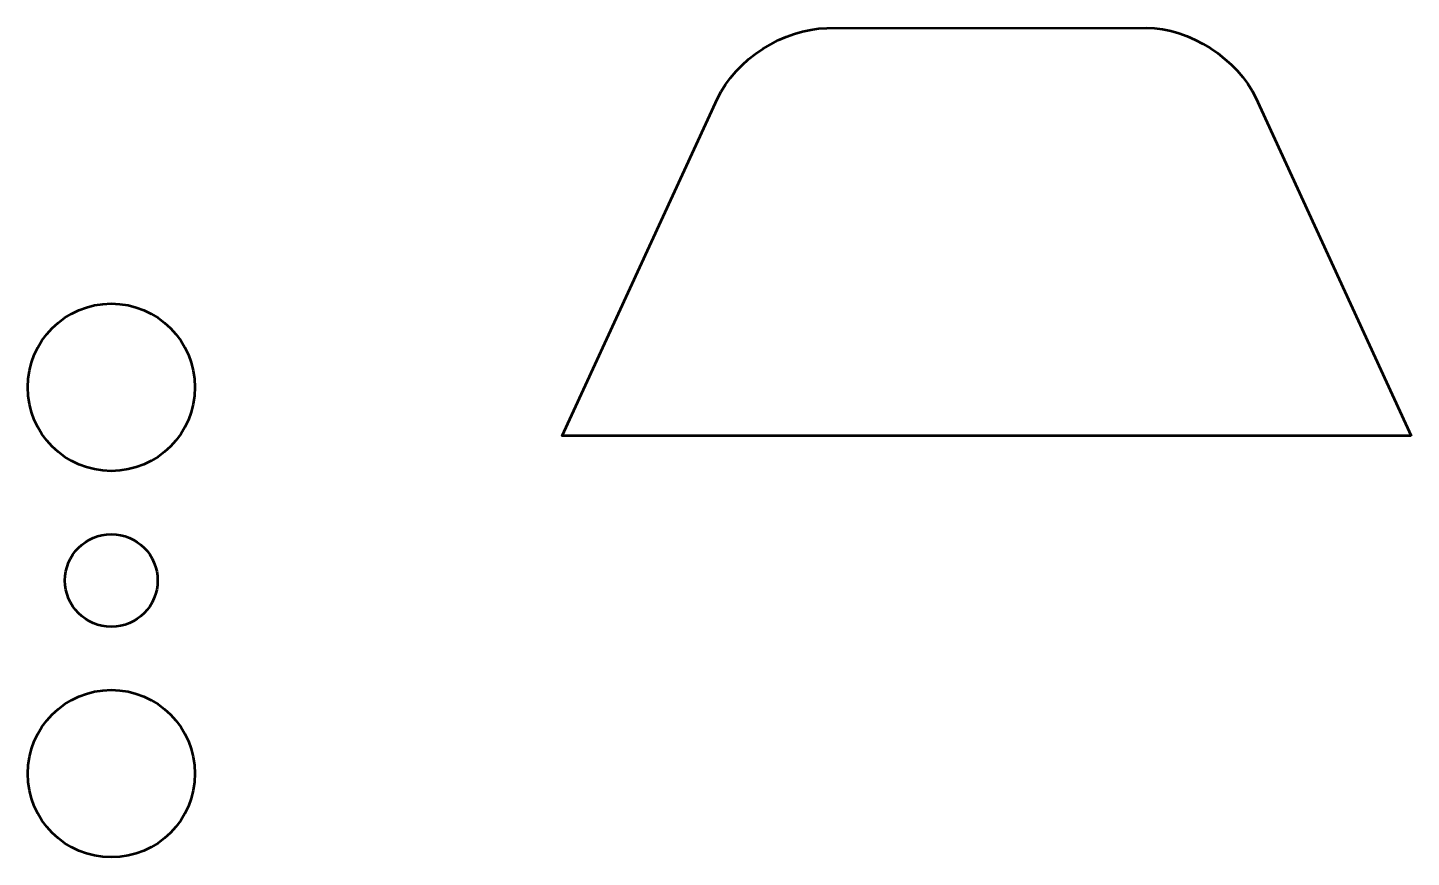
# Model space of a CAD drawing. Header units: centimetres. Extents: x -12.91 to -7.53, y -11.27 to -8.05.
import ezdxf

# ---------------------------------------------------------------- set-up
doc = ezdxf.new("R2010")
doc.units = ezdxf.units.CM
doc.header["$MEASUREMENT"] = 0
doc.layers.add('Layer 1', color=7, linetype='Continuous')

msp = doc.modelspace()

# ---------------------------------------------------------------- linework, layer by layer
at = {"layer": 'Layer 1', "lineweight": 53}
for centre, major_axis in [((-12.58231, -9.44651), (0, 0.325)), ((-12.58231, -10.19651), (0, 0.18)), ((-12.58231, -10.94651), (0, 0.325))]:
    msp.add_ellipse(centre, major_axis=major_axis, ratio=1, dxfattribs=at)
msp.add_open_spline([(-7.53088, -9.63437), (-7.53088, -9.63437), (-8.13483, -8.3224), (-8.13483, -8.3224), (-8.13483, -8.3224), (-8.20384, -8.17251), (-8.3953, -8.05006), (-8.56027, -8.05031), (-8.56027, -8.05031), (-8.56027, -8.05031), (-9.80175, -8.0521), (-9.80175, -8.0521), (-9.80175, -8.0521), (-9.96678, -8.05234), (-10.15822, -8.17516), (-10.2272, -8.32505), (-10.2272, -8.32505), (-10.2272, -8.32505), (-10.82985, -9.63437), (-10.82985, -9.63437), (-10.82985, -9.63437), (-10.82985, -9.63437), (-7.53088, -9.63437), (-7.53088, -9.63437)], degree=3, knots=[0, 0, 0, 0, 0.1428571, 0.1428571, 0.1428571, 0.1428571, 0.2857143, 0.2857143, 0.2857143, 0.2857143, 0.4285714, 0.4285714, 0.4285714, 0.4285714, 0.5714286, 0.5714286, 0.5714286, 0.5714286, 0.7142857, 0.7142857, 0.7142857, 0.7142857, 1, 1, 1, 1], dxfattribs=at)

doc.saveas('drawing.dxf')
